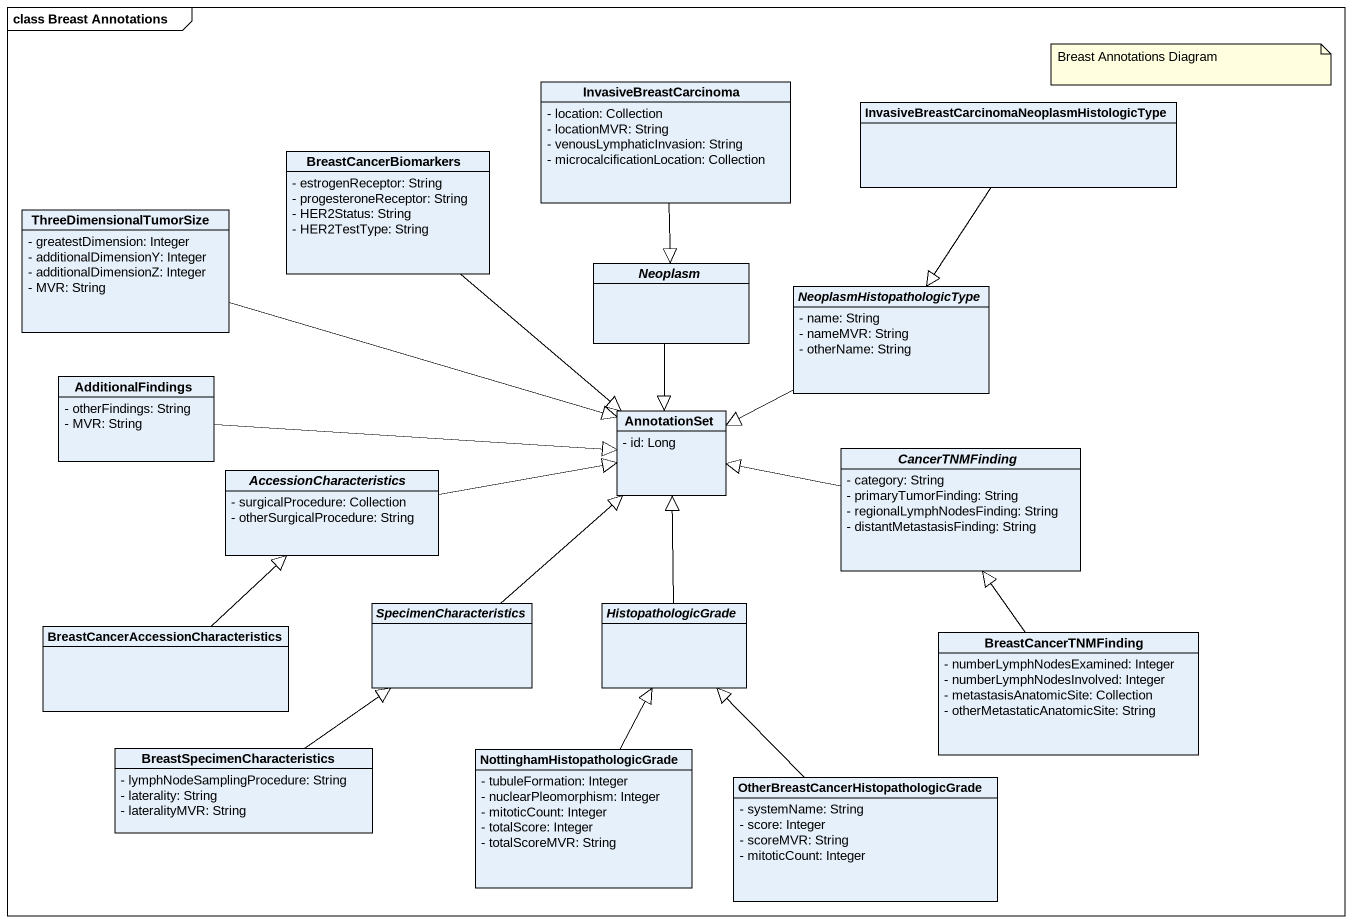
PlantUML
@startuml
mainframe class Breast Annotations
hide circle
hide empty members
skinparam classAttributeIconSize 0
class InvasiveBreastCarcinoma {
  - location: Collection
  - locationMVR: String
  - venousLymphaticInvasion: String
  - microcalcificationLocation: Collection
}
class "InvasiveBreastCarcinomaNeoplasmHistologicType" as InvasiveBreastCarcinomaNeopl
class BreastCancerBiomarkers {
  - estrogenReceptor: String
  - progesteroneReceptor: String
  - HER2Status: String
  - HER2TestType: String
}
class ThreeDimensionalTumorSize {
  - greatestDimension: Integer
  - additionalDimensionY: Integer
  - additionalDimensionZ: Integer
  - MVR: String
}
abstract class Neoplasm
abstract class NeoplasmHistopathologicType {
  - name: String
  - nameMVR: String
  - otherName: String
}
class AdditionalFindings {
  - otherFindings: String
  - MVR: String
}
class AnnotationSet {
  - id: Long
}
abstract class AccessionCharacteristics {
  - surgicalProcedure: Collection
  - otherSurgicalProcedure: String
}
abstract class CancerTNMFinding {
  - category: String
  - primaryTumorFinding: String
  - regionalLymphNodesFinding: String
  - distantMetastasisFinding: String
}
class "BreastCancerAccessionCharacteristics" as BreastCancerAccessionCharact
abstract class SpecimenCharacteristics
abstract class HistopathologicGrade
class BreastCancerTNMFinding {
  - numberLymphNodesExamined: Integer
  - numberLymphNodesInvolved: Integer
  - metastasisAnatomicSite: Collection
  - otherMetastaticAnatomicSite: String
}
class "BreastSpecimenCharacteristics" as BreastSpecimenCharacteristic {
  - lymphNodeSamplingProcedure: String
  - laterality: String
  - lateralityMVR: String
}
class "NottinghamHistopathologicGrade" as NottinghamHistopathologicGra {
  - tubuleFormation: Integer
  - nuclearPleomorphism: Integer
  - mitoticCount: Integer
  - totalScore: Integer
  - totalScoreMVR: String
}
class "OtherBreastCancerHistopathologicGrade" as OtherBreastCancerHistopathol {
  - systemName: String
  - score: Integer
  - scoreMVR: String
  - mitoticCount: Integer
}
InvasiveBreastCarcinoma --|> Neoplasm
InvasiveBreastCarcinomaNeopl --|> NeoplasmHistopathologicType
BreastCancerBiomarkers --|> AnnotationSet
ThreeDimensionalTumorSize -right-|> AnnotationSet
Neoplasm --|> AnnotationSet
NeoplasmHistopathologicType -left-|> AnnotationSet
AdditionalFindings -right-|> AnnotationSet
AccessionCharacteristics -right-|> AnnotationSet
CancerTNMFinding -left-|> AnnotationSet
BreastCancerAccessionCharact -up-|> AccessionCharacteristics
SpecimenCharacteristics -up-|> AnnotationSet
HistopathologicGrade -up-|> AnnotationSet
BreastCancerTNMFinding -up-|> CancerTNMFinding
BreastSpecimenCharacteristic -up-|> SpecimenCharacteristics
NottinghamHistopathologicGra -up-|> HistopathologicGrade
OtherBreastCancerHistopathol -up-|> HistopathologicGrade
note as N1
  Breast Annotations Diagram
end note
@enduml
